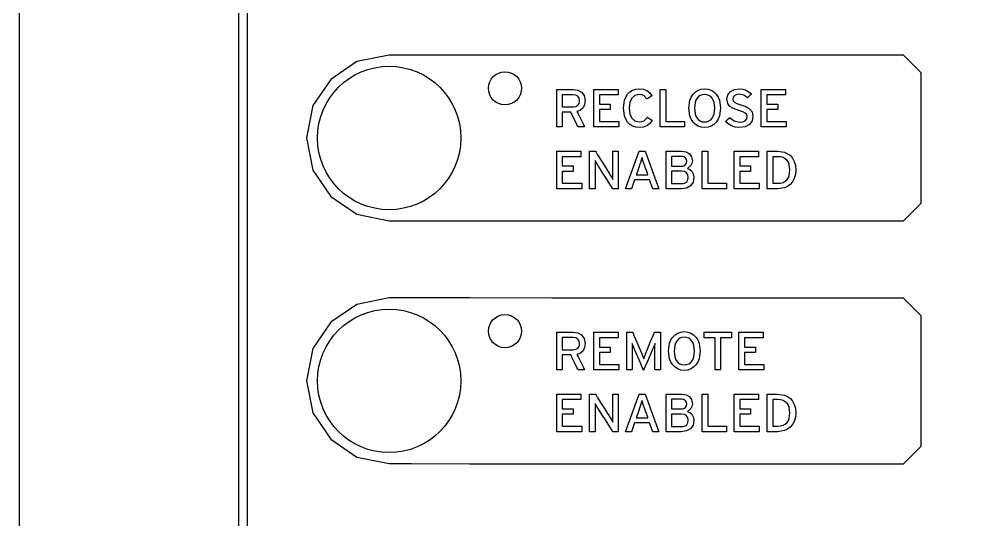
# Model space of a CAD drawing. Extents: x 0.4 to 9, y 0.3 to 17.6.
# Drawn here: x 0.371 to 4.704, y 5.208 to 7.476 of the extents above; entities that cross this region are included whole.
import ezdxf

# ---------------------------------------------------------------- set-up
doc = ezdxf.new("R2010")
doc.units = 0
doc.header["$MEASUREMENT"] = 0
doc.layers.get('0').update_dxf_attribs({"linetype": 'CONTINUOUS'})

msp = doc.modelspace()

# ---------------------------------------------------------------- linework, layer by layer
at = {"color": 7}
for points in [[(0.3713, 12.1462), (0.3713, 9.0526), (0.3713, 5.9591), (0.3713, 3.2604), (0.3713, 1.3517), (0.3713, 0.8169), (0.3713, 0.6276), (0.4962, 0.5025), (0.4962, 0.5025), (0.8552, 0.5025), (1.8014, 0.5025), (4.6728, 0.5025), (7.5442, 0.5025), (8.4905, 0.5025), (8.8494, 0.5025), (8.9742, 0.6276), (8.9742, 0.6276), (8.9742, 0.8169), (8.9742, 1.3517), (8.9742, 3.2604), (8.9742, 5.9591), (8.9742, 9.0526), (8.9742, 12.1462)], [(1.3663, 10.804), (1.3663, 8.7315), (1.3663, 6.659), (1.3663, 4.8512), (1.3663, 3.5724), (1.3663, 3.2141), (1.3663, 3.0874), (1.4864, 2.9673), (1.7592, 2.9673), (2.4785, 2.9673), (4.6613, 2.9673), (6.8441, 2.9673), (7.5634, 2.9673), (7.8362, 2.9673), (7.9563, 3.0874), (7.9563, 3.2141), (7.9563, 3.5724), (7.9563, 4.8512), (7.9563, 6.659), (7.9563, 8.7315), (7.9563, 10.804)], [(1.4064, 4.9269), (1.4064, 5.9943), (1.4064, 7.0617), (1.4064, 7.9929), (1.4064, 8.6515), (1.4064, 8.836), (1.4064, 8.9013), (1.4795, 8.9013), (1.6861, 8.9013), (2.4235, 8.9013), (3.4661, 8.9013), (4.6613, 8.9013), (5.8565, 8.9013), (6.8991, 8.9013), (7.6365, 8.9013), (7.8432, 8.9013), (7.9163, 8.9013), (7.9163, 8.836), (7.9163, 8.6515), (7.9163, 7.9929), (7.9163, 7.0617), (7.9163, 5.9943), (7.9163, 4.9269)], [(4.3813, 7.3124), (4.2811, 7.3124), (4.0169, 7.3125), (3.6433, 7.3126), (3.2151, 7.3127), (2.7869, 7.3128), (2.4134, 7.3129), (2.1491, 7.313), (2.0489, 7.313), (1.903, 7.2836), (1.7838, 7.2032), (1.7034, 7.084), (1.6739, 6.938), (1.7034, 6.792), (1.7838, 6.6728), (1.903, 6.5924), (2.0489, 6.563), (2.0489, 6.5626), (2.1491, 6.5627), (2.4134, 6.5627), (2.7869, 6.5627), (3.2151, 6.5628), (3.6433, 6.5629), (4.0169, 6.5629), (4.2811, 6.563), (4.3813, 6.563), (4.4613, 6.643), (4.4613, 6.7351), (4.4613, 6.9377), (4.4613, 7.1402), (4.4613, 7.2323), (4.3813, 7.3124)], [(2.9004, 7.057), (2.9019, 7.054), (2.9058, 7.0462), (2.9177, 7.0223), (2.9297, 6.9984), (2.9336, 6.9905), (2.9351, 6.9875), (2.9305, 6.9875), (2.9204, 6.9875), (2.9102, 6.9875), (2.9056, 6.9875), (2.9042, 6.9904), (2.9003, 6.9981), (2.8887, 7.0212), (2.8771, 7.0444), (2.8733, 7.0521), (2.8719, 7.055), (2.8659, 7.055), (2.8526, 7.055), (2.8394, 7.055), (2.8334, 7.055), (2.8334, 7.0521), (2.8334, 7.0444), (2.8334, 7.0212), (2.8334, 6.9981), (2.8334, 6.9904), (2.8334, 6.9875), (2.8295, 6.9875), (2.8209, 6.9875), (2.8124, 6.9875), (2.8085, 6.9875), (2.8085, 6.9894), (2.8085, 6.9948), (2.8085, 7.0141), (2.8085, 7.0414), (2.8085, 7.0726), (2.8085, 7.1039), (2.8085, 7.1311), (2.8085, 7.1504), (2.8085, 7.1558), (2.8085, 7.1577), (2.8117, 7.1577), (2.8201, 7.1577), (2.8458, 7.1577), (2.8714, 7.1577), (2.8799, 7.1577), (2.8831, 7.1577), (2.9041, 7.1547), (2.9215, 7.1454), (2.9333, 7.1295), (2.9377, 7.1069), (2.9351, 7.0884), (2.9277, 7.0739), (2.9159, 7.0634), (2.9004, 7.057)], [(3.1825, 6.9848), (3.1668, 6.9865), (3.1527, 6.9913), (3.1404, 6.999), (3.1301, 7.0094), (3.1218, 7.0222), (3.1156, 7.0372), (3.1106, 7.0726), (3.1156, 7.1081), (3.1218, 7.1231), (3.1301, 7.1359), (3.1404, 7.1462), (3.1527, 7.154), (3.1668, 7.1588), (3.1825, 7.1604), (3.2015, 7.1584), (3.2174, 7.1523), (3.2302, 7.1423), (3.2403, 7.1286), (3.2368, 7.1263), (3.229, 7.1214), (3.2213, 7.1166), (3.2177, 7.1143), (3.2033, 7.1297), (3.1941, 7.1334), (3.1825, 7.1347), (3.1628, 7.1303), (3.1485, 7.1179), (3.1397, 7.0983), (3.1367, 7.0726), (3.1397, 7.0467), (3.1485, 7.0271), (3.1628, 7.0146), (3.1825, 7.0102), (3.1946, 7.0116), (3.2046, 7.0157), (3.2199, 7.0316), (3.2233, 7.0294), (3.2305, 7.0245), (3.2378, 7.0196), (3.2411, 7.0173), (3.2304, 7.0035), (3.2169, 6.9933), (3.2008, 6.987), (3.1825, 6.9848)], [(3.479, 6.9848), (3.4633, 6.9865), (3.4492, 6.9913), (3.437, 6.999), (3.4266, 7.0094), (3.4183, 7.0222), (3.4122, 7.0372), (3.4071, 7.0726), (3.4122, 7.1081), (3.4183, 7.1231), (3.4266, 7.1359), (3.437, 7.1462), (3.4492, 7.154), (3.4633, 7.1588), (3.479, 7.1604), (3.4948, 7.1588), (3.509, 7.154), (3.5213, 7.1462), (3.5317, 7.1359), (3.54, 7.1231), (3.5462, 7.1081), (3.5512, 7.0726), (3.5462, 7.0372), (3.54, 7.0222), (3.5317, 7.0094), (3.5213, 6.999), (3.509, 6.9913), (3.4948, 6.9865), (3.479, 6.9848)], [(3.6348, 6.9848), (3.6169, 6.9868), (3.6007, 6.9923), (3.5863, 7.001), (3.5743, 7.0123), (3.5771, 7.015), (3.5834, 7.0211), (3.5896, 7.0271), (3.5924, 7.0299), (3.6129, 7.0153), (3.6367, 7.0099), (3.6523, 7.0114), (3.6633, 7.016), (3.6698, 7.0238), (3.6719, 7.0346), (3.67, 7.0434), (3.6635, 7.0505), (3.6516, 7.0567), (3.6336, 7.0628), (3.6101, 7.0709), (3.5935, 7.0805), (3.5837, 7.0938), (3.5804, 7.113), (3.5847, 7.1328), (3.5967, 7.1478), (3.6145, 7.1572), (3.6365, 7.1604), (3.6528, 7.1589), (3.6673, 7.1544), (3.6921, 7.1374), (3.6893, 7.1345), (3.6831, 7.1282), (3.677, 7.1219), (3.6741, 7.1191), (3.6566, 7.1313), (3.6346, 7.1353), (3.6218, 7.1336), (3.6129, 7.129), (3.6078, 7.1222), (3.6062, 7.114), (3.6078, 7.1061), (3.6137, 7.0996), (3.6251, 7.0937), (3.6433, 7.0875), (3.666, 7.0795), (3.6831, 7.0696), (3.6939, 7.0558), (3.6977, 7.0363), (3.694, 7.0154), (3.6826, 6.9991), (3.663, 6.9886), (3.6348, 6.9848)], [(2.8831, 7.1337), (2.8809, 7.1337), (2.8753, 7.1337), (2.8582, 7.1337), (2.8411, 7.1337), (2.8355, 7.1337), (2.8334, 7.1337), (2.8334, 7.1313), (2.8334, 7.1251), (2.8334, 7.1064), (2.8334, 7.0876), (2.8334, 7.0814), (2.8334, 7.0791), (2.8355, 7.0791), (2.8411, 7.0791), (2.8582, 7.0791), (2.8753, 7.0791), (2.8809, 7.0791), (2.8831, 7.0791), (2.8947, 7.0807), (2.9038, 7.0856), (2.9098, 7.0941), (2.9113, 7.0997), (2.9119, 7.1062), (2.9098, 7.1179), (2.904, 7.1265), (2.8949, 7.1318), (2.8831, 7.1337)], [(3.479, 7.1347), (3.4685, 7.1336), (3.4593, 7.1303), (3.4514, 7.1251), (3.4449, 7.1179), (3.4398, 7.1089), (3.4361, 7.0983), (3.4331, 7.0726), (3.4361, 7.0467), (3.4398, 7.036), (3.4449, 7.0271), (3.4514, 7.0199), (3.4593, 7.0146), (3.4685, 7.0113), (3.479, 7.0102), (3.4896, 7.0113), (3.4988, 7.0146), (3.5067, 7.0199), (3.5133, 7.0271), (3.5184, 7.036), (3.5221, 7.0467), (3.5251, 7.0726), (3.5221, 7.0983), (3.5184, 7.1089), (3.5133, 7.1179), (3.5067, 7.1251), (3.4988, 7.1303), (3.4896, 7.1336), (3.479, 7.1347)], [(3.0629, 6.7074), (3.06, 6.712), (3.0524, 6.7241), (3.0415, 6.7412), (3.029, 6.7608), (3.0166, 6.7804), (3.0057, 6.7975), (2.998, 6.8096), (2.9951, 6.8142), (2.9824, 6.8353), (2.9825, 6.8277), (2.9826, 6.8166), (2.9828, 6.7956), (2.9828, 6.7918), (2.9828, 6.7818), (2.9828, 6.7515), (2.9828, 6.7212), (2.9828, 6.7112), (2.9828, 6.7074), (2.9789, 6.7074), (2.9703, 6.7074), (2.9617, 6.7074), (2.9578, 6.7074), (2.9578, 6.7093), (2.9578, 6.7147), (2.9578, 6.734), (2.9578, 6.7613), (2.9578, 6.7925), (2.9578, 6.8238), (2.9578, 6.851), (2.9578, 6.8703), (2.9578, 6.8757), (2.9578, 6.8776), (2.9619, 6.8776), (2.9709, 6.8776), (2.9799, 6.8776), (2.9839, 6.8776), (2.9867, 6.8732), (2.994, 6.8614), (3.0162, 6.8258), (3.0384, 6.7901), (3.0458, 6.7783), (3.0485, 6.7739), (3.0563, 6.7608), (3.0626, 6.7498), (3.0626, 6.7574), (3.0625, 6.7687), (3.0624, 6.7898), (3.0624, 6.7936), (3.0624, 6.8035), (3.0624, 6.8337), (3.0624, 6.8639), (3.0624, 6.8739), (3.0624, 6.8776), (3.0663, 6.8776), (3.0748, 6.8776), (3.0833, 6.8776), (3.0872, 6.8776), (3.0872, 6.8757), (3.0872, 6.8703), (3.0872, 6.851), (3.0872, 6.8238), (3.0872, 6.7925), (3.0872, 6.7613), (3.0872, 6.734), (3.0872, 6.7147), (3.0872, 6.7093), (3.0872, 6.7074), (3.0834, 6.7074), (3.0751, 6.7074), (3.0667, 6.7074), (3.0629, 6.7074)], [(3.2081, 6.8098), (3.2007, 6.8312), (3.1974, 6.8414), (3.1952, 6.8488), (3.193, 6.8415), (3.1898, 6.8313), (3.1826, 6.8095), (3.1821, 6.8078), (3.1805, 6.8034), (3.1759, 6.7902), (3.1712, 6.7769), (3.1697, 6.7725), (3.1691, 6.7708), (3.1713, 6.7708), (3.1773, 6.7708), (3.1954, 6.7708), (3.2134, 6.7708), (3.2194, 6.7708), (3.2216, 6.7708), (3.2211, 6.7725), (3.2195, 6.7769), (3.2149, 6.7903), (3.2102, 6.8037), (3.2087, 6.8082), (3.2081, 6.8098)], [(3.372, 6.7074), (3.3691, 6.7074), (3.3615, 6.7074), (3.3383, 6.7074), (3.3151, 6.7074), (3.3074, 6.7074), (3.3045, 6.7074), (3.3045, 6.7093), (3.3045, 6.7147), (3.3045, 6.734), (3.3045, 6.7613), (3.3045, 6.7925), (3.3045, 6.8238), (3.3045, 6.851), (3.3045, 6.8703), (3.3045, 6.8757), (3.3045, 6.8776), (3.3076, 6.8776), (3.3155, 6.8776), (3.3396, 6.8776), (3.3636, 6.8776), (3.3716, 6.8776), (3.3746, 6.8776), (3.3946, 6.8748), (3.41, 6.8663), (3.4199, 6.8525), (3.4234, 6.8336), (3.4217, 6.8218), (3.4172, 6.8122), (3.4017, 6.7993), (3.4118, 6.7949), (3.421, 6.787), (3.4278, 6.7753), (3.4303, 6.7596), (3.4265, 6.737), (3.4152, 6.7207), (3.3969, 6.7108), (3.372, 6.7074)], [(3.3742, 6.8542), (3.3723, 6.8542), (3.3671, 6.8542), (3.3514, 6.8542), (3.3357, 6.8542), (3.3306, 6.8542), (3.3286, 6.8542), (3.3286, 6.8524), (3.3286, 6.8474), (3.3286, 6.8322), (3.3286, 6.8171), (3.3286, 6.8121), (3.3286, 6.8102), (3.3306, 6.8102), (3.3357, 6.8102), (3.3514, 6.8102), (3.3671, 6.8102), (3.3723, 6.8102), (3.3742, 6.8102), (3.3801, 6.8106), (3.385, 6.812), (3.3923, 6.8168), (3.3965, 6.8238), (3.3978, 6.8319), (3.3965, 6.8408), (3.3924, 6.8479), (3.3851, 6.8526), (3.3801, 6.8538), (3.3742, 6.8542)], [(3.8091, 6.7074), (3.8071, 6.7074), (3.8018, 6.7074), (3.7859, 6.7074), (3.7699, 6.7074), (3.7646, 6.7074), (3.7626, 6.7074), (3.7626, 6.7093), (3.7626, 6.7147), (3.7626, 6.734), (3.7626, 6.7613), (3.7626, 6.7925), (3.7626, 6.8238), (3.7626, 6.851), (3.7626, 6.8703), (3.7626, 6.8757), (3.7626, 6.8776), (3.7646, 6.8776), (3.7699, 6.8776), (3.7859, 6.8776), (3.8018, 6.8776), (3.8071, 6.8776), (3.8091, 6.8776), (3.8413, 6.8728), (3.8554, 6.8665), (3.8677, 6.8576), (3.8778, 6.8458), (3.8855, 6.8312), (3.8903, 6.8134), (3.892, 6.7925), (3.8903, 6.7716), (3.8853, 6.7539), (3.8775, 6.7392), (3.8672, 6.7275), (3.8549, 6.7185), (3.8408, 6.7123), (3.8091, 6.7074)], [(3.8091, 6.8529), (3.8058, 6.8529), (3.7986, 6.8529), (3.7914, 6.8529), (3.7881, 6.8529), (3.7881, 6.8515), (3.7881, 6.8477), (3.7881, 6.834), (3.7881, 6.8147), (3.7881, 6.7925), (3.7881, 6.7704), (3.7881, 6.751), (3.7881, 6.7374), (3.7881, 6.7335), (3.7881, 6.7322), (3.7914, 6.7322), (3.7986, 6.7322), (3.8058, 6.7322), (3.8091, 6.7322), (3.8231, 6.7333), (3.835, 6.7366), (3.8448, 6.7419), (3.8526, 6.749), (3.8586, 6.7578), (3.8627, 6.7681), (3.8659, 6.7925), (3.8627, 6.8171), (3.8586, 6.8274), (3.8526, 6.8362), (3.8448, 6.8433), (3.835, 6.8485), (3.8231, 6.8518), (3.8091, 6.8529)], [(3.3747, 6.7871), (3.3728, 6.7871), (3.3675, 6.7871), (3.3517, 6.7871), (3.3358, 6.7871), (3.3306, 6.7871), (3.3286, 6.7871), (3.3286, 6.7847), (3.3286, 6.7783), (3.3286, 6.7693), (3.3286, 6.759), (3.3286, 6.7486), (3.3286, 6.7396), (3.3286, 6.7332), (3.3286, 6.7308), (3.3306, 6.7308), (3.3357, 6.7308), (3.3513, 6.7308), (3.367, 6.7308), (3.3721, 6.7308), (3.3741, 6.7308), (3.3819, 6.7313), (3.3884, 6.7329), (3.3937, 6.7353), (3.3979, 6.7387), (3.4033, 6.7476), (3.4049, 6.759), (3.4029, 6.7708), (3.397, 6.7796), (3.3875, 6.7852), (3.3747, 6.7871)], [(4.3813, 6.2124), (4.2811, 6.2124), (4.0169, 6.2125), (3.6433, 6.2126), (3.2151, 6.2127), (2.7869, 6.2128), (2.4134, 6.2129), (2.1491, 6.213), (2.0489, 6.213), (1.903, 6.1836), (1.7838, 6.1032), (1.7034, 5.984), (1.6739, 5.838), (1.7034, 5.692), (1.7838, 5.5728), (1.903, 5.4924), (2.0489, 5.463), (2.0489, 5.4626), (2.1491, 5.4626), (2.4134, 5.4625), (2.7869, 5.4624), (3.2151, 5.4623), (3.6433, 5.4622), (4.0169, 5.4621), (4.2811, 5.462), (4.3813, 5.462), (4.4613, 5.542), (4.4613, 5.6342), (4.4613, 5.8372), (4.4613, 6.0401), (4.4613, 6.1323), (4.3813, 6.2124)], [(2.9004, 5.957), (2.9019, 5.954), (2.9058, 5.9462), (2.9177, 5.9223), (2.9297, 5.8984), (2.9336, 5.8905), (2.9351, 5.8875), (2.9305, 5.8875), (2.9204, 5.8875), (2.9102, 5.8875), (2.9056, 5.8875), (2.9042, 5.8904), (2.9003, 5.898), (2.8887, 5.9211), (2.8771, 5.9442), (2.8733, 5.9518), (2.8719, 5.9547), (2.8659, 5.9547), (2.8526, 5.9547), (2.8394, 5.9547), (2.8334, 5.9547), (2.8334, 5.9518), (2.8334, 5.9442), (2.8334, 5.9211), (2.8334, 5.898), (2.8334, 5.8904), (2.8334, 5.8875), (2.8295, 5.8875), (2.8209, 5.8875), (2.8124, 5.8875), (2.8085, 5.8875), (2.8085, 5.8894), (2.8085, 5.8948), (2.8085, 5.9141), (2.8085, 5.9414), (2.8085, 5.9726), (2.8085, 6.0039), (2.8085, 6.0311), (2.8085, 6.0504), (2.8085, 6.0558), (2.8085, 6.0577), (2.8117, 6.0577), (2.8201, 6.0577), (2.8458, 6.0577), (2.8714, 6.0577), (2.8799, 6.0577), (2.8831, 6.0577), (2.9041, 6.0547), (2.9215, 6.0454), (2.9333, 6.0296), (2.9377, 6.0069), (2.9351, 5.9885), (2.9277, 5.9739), (2.9159, 5.9634), (2.9004, 5.957)], [(2.8831, 6.0337), (2.8809, 6.0337), (2.8753, 6.0337), (2.8582, 6.0337), (2.8411, 6.0337), (2.8355, 6.0337), (2.8334, 6.0337), (2.8334, 6.0313), (2.8334, 6.0251), (2.8334, 6.0062), (2.8334, 5.9873), (2.8334, 5.9811), (2.8334, 5.9787), (2.8355, 5.9787), (2.8411, 5.9787), (2.8582, 5.9787), (2.8753, 5.9787), (2.8809, 5.9787), (2.8831, 5.9787), (2.8947, 5.9804), (2.9038, 5.9855), (2.9098, 5.994), (2.9113, 5.9997), (2.9119, 6.0062), (2.9098, 6.0179), (2.904, 6.0265), (2.8949, 6.0319), (2.8831, 6.0337)], [(3.2537, 5.8875), (3.2537, 5.8914), (3.2537, 5.9016), (3.2537, 5.9324), (3.2537, 5.9633), (3.2537, 5.9735), (3.2537, 5.9774), (3.2539, 5.9943), (3.2542, 6.0072), (3.2496, 5.9957), (3.2432, 5.9804), (3.2414, 5.9763), (3.2367, 5.9655), (3.2226, 5.9326), (3.2084, 5.8997), (3.2037, 5.8889), (3.202, 5.8848), (3.2002, 5.8889), (3.1956, 5.8997), (3.1815, 5.9326), (3.1675, 5.9655), (3.1629, 5.9763), (3.1611, 5.9804), (3.1548, 5.9957), (3.1501, 6.0072), (3.1505, 5.9943), (3.1506, 5.9774), (3.1506, 5.9735), (3.1506, 5.9633), (3.1506, 5.9324), (3.1506, 5.9016), (3.1506, 5.8914), (3.1506, 5.8875), (3.1468, 5.8875), (3.1386, 5.8875), (3.1303, 5.8875), (3.1265, 5.8875), (3.1265, 5.8894), (3.1265, 5.8948), (3.1265, 5.9141), (3.1265, 5.9414), (3.1265, 5.9726), (3.1265, 6.0039), (3.1265, 6.0311), (3.1265, 6.0504), (3.1265, 6.0558), (3.1265, 6.0577), (3.1306, 6.0577), (3.1397, 6.0577), (3.1487, 6.0577), (3.1528, 6.0577), (3.1544, 6.0538), (3.1588, 6.0435), (3.1719, 6.0123), (3.185, 5.9811), (3.1893, 5.9708), (3.191, 5.9669), (3.2027, 5.9377), (3.214, 5.9669), (3.2156, 5.9708), (3.2199, 5.9811), (3.2327, 6.0123), (3.2456, 6.0435), (3.2499, 6.0538), (3.2515, 6.0577), (3.2557, 6.0577), (3.2651, 6.0577), (3.2745, 6.0577), (3.2788, 6.0577), (3.2788, 6.0558), (3.2788, 6.0504), (3.2788, 6.0311), (3.2788, 6.0039), (3.2788, 5.9726), (3.2788, 5.9414), (3.2788, 5.9141), (3.2788, 5.8948), (3.2788, 5.8894), (3.2788, 5.8875), (3.2749, 5.8875), (3.2662, 5.8875), (3.2576, 5.8875), (3.2537, 5.8875)], [(3.3869, 5.8848), (3.3712, 5.8865), (3.3571, 5.8913), (3.3448, 5.899), (3.3344, 5.9094), (3.3261, 5.9222), (3.3199, 5.9372), (3.3149, 5.9726), (3.3199, 6.0081), (3.3261, 6.0231), (3.3344, 6.0359), (3.3448, 6.0463), (3.3571, 6.054), (3.3712, 6.0588), (3.3869, 6.0605), (3.4028, 6.0588), (3.4169, 6.054), (3.4292, 6.0463), (3.4396, 6.0359), (3.448, 6.0231), (3.4541, 6.0081), (3.4592, 5.9726), (3.4541, 5.9372), (3.448, 5.9222), (3.4396, 5.9094), (3.4292, 5.899), (3.4169, 5.8913), (3.4028, 5.8865), (3.3869, 5.8848)], [(3.3869, 6.0347), (3.3764, 6.0336), (3.3672, 6.0303), (3.3594, 6.0251), (3.3528, 6.0179), (3.3477, 6.009), (3.344, 5.9983), (3.341, 5.9726), (3.344, 5.9467), (3.3477, 5.936), (3.3528, 5.9271), (3.3594, 5.9199), (3.3672, 5.9146), (3.3764, 5.9113), (3.3869, 5.9102), (3.3975, 5.9113), (3.4067, 5.9146), (3.4146, 5.9199), (3.4212, 5.9271), (3.4263, 5.936), (3.43, 5.9467), (3.4331, 5.9726), (3.43, 5.9983), (3.4263, 6.009), (3.4212, 6.0179), (3.4146, 6.0251), (3.4067, 6.0303), (3.3975, 6.0336), (3.3869, 6.0347)], [(3.0629, 5.6074), (3.06, 5.612), (3.0524, 5.6241), (3.0415, 5.6412), (3.029, 5.6608), (3.0166, 5.6805), (3.0057, 5.6976), (2.998, 5.7097), (2.9951, 5.7142), (2.9824, 5.7353), (2.9825, 5.7277), (2.9826, 5.7166), (2.9828, 5.6956), (2.9828, 5.6918), (2.9828, 5.6818), (2.9828, 5.6515), (2.9828, 5.6212), (2.9828, 5.6112), (2.9828, 5.6074), (2.9789, 5.6074), (2.9703, 5.6074), (2.9617, 5.6074), (2.9578, 5.6074), (2.9578, 5.6093), (2.9578, 5.6147), (2.9578, 5.634), (2.9578, 5.6613), (2.9578, 5.6925), (2.9578, 5.7238), (2.9578, 5.7511), (2.9578, 5.7703), (2.9578, 5.7757), (2.9578, 5.7777), (2.9619, 5.7777), (2.9709, 5.7777), (2.9799, 5.7777), (2.9839, 5.7777), (2.9867, 5.7732), (2.994, 5.7614), (3.0162, 5.7258), (3.0384, 5.6901), (3.0458, 5.6784), (3.0485, 5.6739), (3.0563, 5.6608), (3.0626, 5.6498), (3.0626, 5.6575), (3.0625, 5.6687), (3.0624, 5.6898), (3.0624, 5.6936), (3.0624, 5.7036), (3.0624, 5.7337), (3.0624, 5.7639), (3.0624, 5.7739), (3.0624, 5.7777), (3.0663, 5.7777), (3.0748, 5.7777), (3.0833, 5.7777), (3.0872, 5.7777), (3.0872, 5.7757), (3.0872, 5.7703), (3.0872, 5.7511), (3.0872, 5.7238), (3.0872, 5.6925), (3.0872, 5.6613), (3.0872, 5.634), (3.0872, 5.6147), (3.0872, 5.6093), (3.0872, 5.6074), (3.0834, 5.6074), (3.0751, 5.6074), (3.0667, 5.6074), (3.0629, 5.6074)], [(3.372, 5.6074), (3.3691, 5.6074), (3.3615, 5.6074), (3.3383, 5.6074), (3.3151, 5.6074), (3.3074, 5.6074), (3.3045, 5.6074), (3.3045, 5.6093), (3.3045, 5.6147), (3.3045, 5.634), (3.3045, 5.6613), (3.3045, 5.6925), (3.3045, 5.7238), (3.3045, 5.7511), (3.3045, 5.7703), (3.3045, 5.7757), (3.3045, 5.7777), (3.3076, 5.7777), (3.3155, 5.7777), (3.3396, 5.7777), (3.3636, 5.7777), (3.3716, 5.7777), (3.3746, 5.7777), (3.3946, 5.7748), (3.41, 5.7663), (3.4199, 5.7525), (3.4234, 5.7336), (3.4217, 5.7218), (3.4172, 5.7123), (3.4017, 5.6993), (3.4118, 5.6949), (3.421, 5.687), (3.4278, 5.6753), (3.4303, 5.6597), (3.4265, 5.6369), (3.4152, 5.6206), (3.3969, 5.6107), (3.372, 5.6074)], [(3.8091, 5.6074), (3.8071, 5.6074), (3.8018, 5.6074), (3.7859, 5.6074), (3.7699, 5.6074), (3.7646, 5.6074), (3.7626, 5.6074), (3.7626, 5.6093), (3.7626, 5.6147), (3.7626, 5.634), (3.7626, 5.6613), (3.7626, 5.6925), (3.7626, 5.7238), (3.7626, 5.7511), (3.7626, 5.7703), (3.7626, 5.7757), (3.7626, 5.7777), (3.7646, 5.7777), (3.7699, 5.7777), (3.7859, 5.7777), (3.8018, 5.7777), (3.8071, 5.7777), (3.8091, 5.7777), (3.8413, 5.7728), (3.8554, 5.7666), (3.8677, 5.7576), (3.8778, 5.7459), (3.8855, 5.7312), (3.8903, 5.7134), (3.892, 5.6925), (3.8903, 5.6717), (3.8853, 5.6539), (3.8775, 5.6392), (3.8672, 5.6275), (3.8549, 5.6185), (3.8408, 5.6123), (3.8091, 5.6074)], [(3.2081, 5.7098), (3.2007, 5.7312), (3.1974, 5.7415), (3.1952, 5.7488), (3.193, 5.7415), (3.1898, 5.7313), (3.1826, 5.7095), (3.1821, 5.7078), (3.1805, 5.7035), (3.1759, 5.6902), (3.1712, 5.6769), (3.1697, 5.6725), (3.1691, 5.6708), (3.1713, 5.6708), (3.1773, 5.6708), (3.1954, 5.6708), (3.2134, 5.6708), (3.2194, 5.6708), (3.2216, 5.6708), (3.2211, 5.6725), (3.2195, 5.6769), (3.2149, 5.6903), (3.2102, 5.7037), (3.2087, 5.7082), (3.2081, 5.7098)], [(3.3742, 5.7543), (3.3723, 5.7543), (3.3671, 5.7543), (3.3514, 5.7543), (3.3357, 5.7543), (3.3306, 5.7543), (3.3286, 5.7543), (3.3286, 5.7524), (3.3286, 5.7474), (3.3286, 5.7322), (3.3286, 5.7171), (3.3286, 5.7121), (3.3286, 5.7102), (3.3306, 5.7102), (3.3357, 5.7102), (3.3514, 5.7102), (3.3671, 5.7102), (3.3723, 5.7102), (3.3742, 5.7102), (3.3801, 5.7107), (3.385, 5.712), (3.3923, 5.7168), (3.3965, 5.7238), (3.3978, 5.7319), (3.3965, 5.7407), (3.3924, 5.7478), (3.3851, 5.7525), (3.3801, 5.7538), (3.3742, 5.7543)], [(3.8091, 5.7529), (3.8058, 5.7529), (3.7986, 5.7529), (3.7914, 5.7529), (3.7881, 5.7529), (3.7881, 5.7515), (3.7881, 5.7477), (3.7881, 5.734), (3.7881, 5.7147), (3.7881, 5.6925), (3.7881, 5.6704), (3.7881, 5.6511), (3.7881, 5.6374), (3.7881, 5.6335), (3.7881, 5.6322), (3.7914, 5.6322), (3.7986, 5.6322), (3.8058, 5.6322), (3.8091, 5.6322), (3.8231, 5.6333), (3.835, 5.6366), (3.8448, 5.6419), (3.8526, 5.649), (3.8586, 5.6578), (3.8627, 5.6681), (3.8659, 5.6925), (3.8627, 5.717), (3.8586, 5.7273), (3.8526, 5.7361), (3.8448, 5.7432), (3.835, 5.7485), (3.8231, 5.7518), (3.8091, 5.7529)], [(3.3747, 5.6871), (3.3728, 5.6871), (3.3675, 5.6871), (3.3517, 5.6871), (3.3358, 5.6871), (3.3306, 5.6871), (3.3286, 5.6871), (3.3286, 5.6847), (3.3286, 5.6783), (3.3286, 5.6693), (3.3286, 5.659), (3.3286, 5.6486), (3.3286, 5.6396), (3.3286, 5.6333), (3.3286, 5.6308), (3.3306, 5.6308), (3.3357, 5.6308), (3.3513, 5.6308), (3.367, 5.6308), (3.3721, 5.6308), (3.3741, 5.6308), (3.3819, 5.6314), (3.3884, 5.6329), (3.3937, 5.6354), (3.3979, 5.6387), (3.4033, 5.6476), (3.4049, 5.659), (3.4029, 5.6708), (3.397, 5.6797), (3.3875, 5.6852), (3.3747, 5.6871)]]:
    msp.add_lwpolyline(points, dxfattribs=at)
for points in [[(2.9772, 6.9875), (2.9772, 7.1577), (3.0867, 7.1577), (3.0867, 7.133), (3.0026, 7.133), (3.0026, 7.0909), (3.0514, 7.0909), (3.0514, 7.0662), (3.0026, 7.0662), (3.0026, 7.0123), (3.0904, 7.0123), (3.0904, 6.9875)], [(3.2778, 6.9875), (3.2778, 7.1577), (3.3034, 7.1577), (3.3034, 7.0126), (3.3881, 7.0126), (3.3881, 6.9875)], [(3.7359, 6.9875), (3.7359, 7.1577), (3.8456, 7.1577), (3.8456, 7.133), (3.7615, 7.133), (3.7615, 7.0909), (3.8103, 7.0909), (3.8103, 7.0662), (3.7615, 7.0662), (3.7615, 7.0123), (3.8491, 7.0123), (3.8491, 6.9875)], [(2.8085, 6.7074), (2.8085, 6.8776), (2.918, 6.8776), (2.918, 6.8529), (2.8339, 6.8529), (2.8339, 6.8108), (2.8827, 6.8108), (2.8827, 6.7861), (2.8339, 6.7861), (2.8339, 6.7322), (2.9217, 6.7322), (2.9217, 6.7074)], [(3.2437, 6.7074), (3.2294, 6.7478), (3.1613, 6.7478), (3.1472, 6.7074), (3.1208, 6.7074), (3.182, 6.8776), (3.2089, 6.8776), (3.271, 6.7074)], [(3.4685, 6.7074), (3.4685, 6.8776), (3.4941, 6.8776), (3.4941, 6.7325), (3.5789, 6.7325), (3.5789, 6.7074)], [(3.6131, 6.7074), (3.6131, 6.8776), (3.7228, 6.8776), (3.7228, 6.8529), (3.6387, 6.8529), (3.6387, 6.8108), (3.6875, 6.8108), (3.6875, 6.7861), (3.6387, 6.7861), (3.6387, 6.7322), (3.7264, 6.7322), (3.7264, 6.7074)], [(2.9772, 5.8875), (2.9772, 6.0577), (3.0867, 6.0577), (3.0867, 6.033), (3.0026, 6.033), (3.0026, 5.9909), (3.0514, 5.9909), (3.0514, 5.9658), (3.0026, 5.9658), (3.0026, 5.9123), (3.0904, 5.9123), (3.0904, 5.8875)], [(3.5517, 6.0326), (3.5517, 5.8875), (3.5261, 5.8875), (3.5261, 6.0326), (3.4766, 6.0326), (3.4766, 6.0577), (3.6012, 6.0577), (3.6012, 6.0326)], [(3.6348, 5.8875), (3.6348, 6.0577), (3.7445, 6.0577), (3.7445, 6.033), (3.6602, 6.033), (3.6602, 5.9909), (3.7092, 5.9909), (3.7092, 5.9658), (3.6602, 5.9658), (3.6602, 5.9123), (3.7481, 5.9123), (3.7481, 5.8875)], [(2.8085, 5.6074), (2.8085, 5.7777), (2.918, 5.7777), (2.918, 5.7529), (2.8339, 5.7529), (2.8339, 5.7109), (2.8827, 5.7109), (2.8827, 5.6861), (2.8339, 5.6861), (2.8339, 5.6322), (2.9217, 5.6322), (2.9217, 5.6074)], [(3.2437, 5.6074), (3.2294, 5.6478), (3.1613, 5.6478), (3.1472, 5.6074), (3.1208, 5.6074), (3.182, 5.7777), (3.2089, 5.7777), (3.271, 5.6074)], [(3.4685, 5.6074), (3.4685, 5.7777), (3.4941, 5.7777), (3.4941, 5.6325), (3.5789, 5.6325), (3.5789, 5.6074)], [(3.6131, 5.6074), (3.6131, 5.7777), (3.7228, 5.7777), (3.7228, 5.7529), (3.6387, 5.7529), (3.6387, 5.7109), (3.6875, 5.7109), (3.6875, 5.6861), (3.6387, 5.6861), (3.6387, 5.6322), (3.7264, 5.6322), (3.7264, 5.6074)]]:
    msp.add_lwpolyline(points, close=True, dxfattribs=at)
for centre, radius in [((2.0489, 6.9375), 0.325), ((2.5739, 7.1625), 0.075), ((2.0489, 5.8375), 0.325), ((2.5739, 6.0625), 0.075)]:
    msp.add_circle(centre, radius, dxfattribs=at)

doc.saveas('drawing.dxf')
